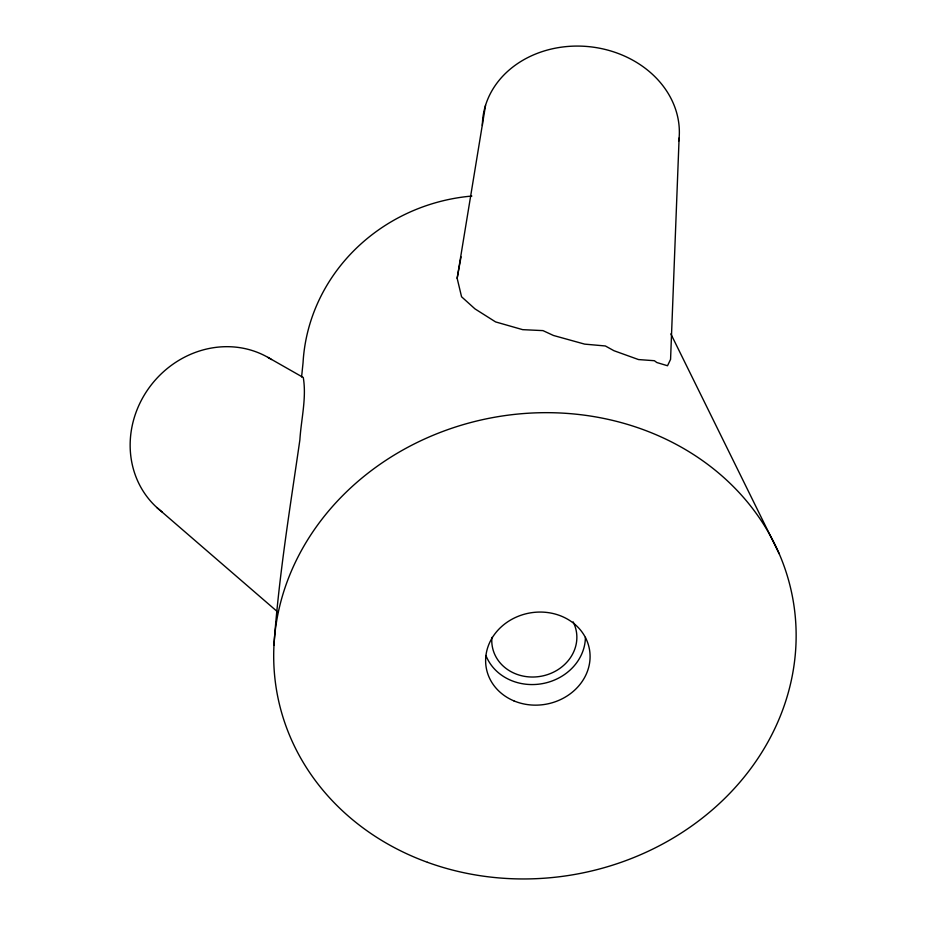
<?xml version="1.0" encoding="UTF-8"?>
<svg xmlns="http://www.w3.org/2000/svg" width="925" height="925" viewBox="0 0 925 925"><rect width="100%" height="100%" fill="white"/><g stroke="black" fill="none" stroke-linecap="round" stroke-linejoin="round"><path stroke-width="1.39" d="M679.112 138.045L670.567 359.374L667.515 365.745L656.843 362.531L654.38 360.715L638.493 359.559L613.946 350.714L605.366 345.973L584.646 344.123L553.462 335.474L542.975 330.618L522.683 329.658L495.58 321.912L474.976 308.881L461.563 296.775L457.158 278.286L485.544 105.334M273.973 645.083C278.795 576.171 290.045 508.183 299.873 439.907C301.145 419.268 306.707 398.097 303.284 377.504L267.915 357.362M301.585 376.949L303.042 362.82A182.861 173.565 -9.3 0 1 471.854 196.054M457.158 278.286L461.032 256.849M156.834 507.513L278.159 612.35M670.845 333.89L779.197 553.763M482.364 125.465A98.651 82.903 6 0 1 586.473 46.435A98.651 82.903 6 0 1 678.811 140.901M162.257 512.034A93.888 86.187 -51 0 1 148.821 388.165A93.888 86.187 -51 0 1 271.511 359.547M573.13 621.866A42.7 37.925 -10.5 0 1 541.507 676.175A42.7 37.925 -10.5 0 1 491.915 637.394M585.409 637.36A51.314 45.579 -10.5 0 1 542.42 683.633A51.314 45.579 -10.5 0 1 485.926 655.478M427.431 862.297A262.168 232.083 -10.5 0 0 794.853 612.547A262.168 232.083 -10.5 0 0 382.476 462.616A262.168 232.083 -10.5 0 0 427.431 862.297M513.814 700.838A52.424 46.331 -10.5 0 0 590.034 654.438A52.424 46.331 -10.5 0 0 509.721 620.536A52.424 46.331 -10.5 0 0 513.814 700.838"/></g></svg>
